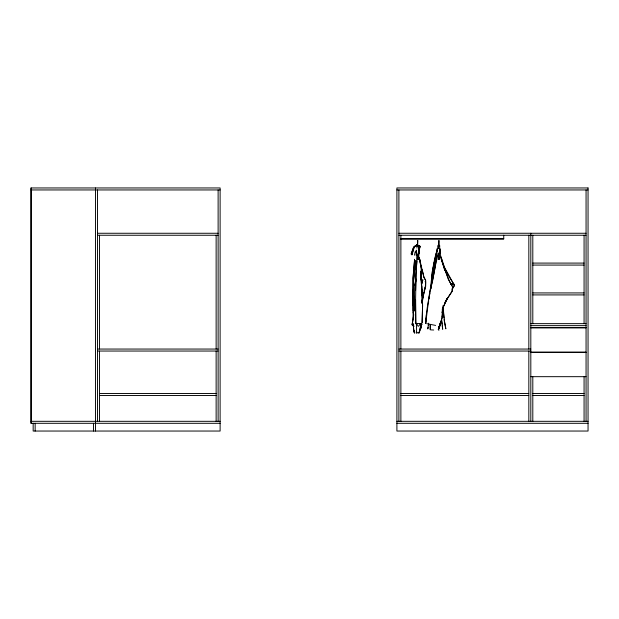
<?xml version="1.0" encoding="UTF-8"?>
<svg xmlns="http://www.w3.org/2000/svg" width="619" height="619" viewBox="0 0 619 619"><rect width="100%" height="100%" fill="white"/><g stroke="black" fill="none" stroke-linecap="round" stroke-linejoin="round"><path stroke-width="0.93" d="M425.694 286.465L425.609 280.322L423.814 276.979L419.334 257.86M413.995 310.947L414.01 296.3M415.612 299.975L416.038 323.621M420.719 279.904L420.765 271.13L422.607 305.121L422.127 322.445M442.33 308.943L442.283 312.711L443.227 306.923L447.328 298.296L445.912 300.664M436.743 250.672L436.774 248.962M415.589 290.172L415.914 274.132L416.943 260.924M422.181 269.706L424.023 277.552L425.609 280.322C426.282 288.114 422.576 295.286 422.119 302.993M417.175 255.972L416.1 271.919L415.496 304.974L415.542 321.957L415.898 323.892L416.866 323.737M421.856 295.201L421.841 285.97M439.939 252.668L440.039 249.31L440.535 254.494M421.856 295.58L421.346 268.53L419.388 258.084M431.288 286.349L431.753 279.981M430.128 325.021L430.267 329.904L430.329 324.441M436.565 260.46L436.797 255.245L436.271 260.854L432.348 282.055L432.457 281.49L429.826 290.768L425.686 323.257L426.476 314.932L426.383 315.883M440.318 252.939L439.877 249.209L440.326 253.279M420.618 276.608L420.711 271.393L422.576 306.351L422.096 322.205L421.709 323.869L421.284 323.799M431.048 288.477C431.923 275.525 433.71 261.999 437.455 249.767L437.633 248.188L437.347 250.324L437.455 249.767M416.339 251.91L416.386 251.113L416.13 255.221M436.689 258.75L436.542 261.35L436.372 255.562M436.79 257.017L436.882 255.283C434.252 278.148 426.7 300.114 425.686 323.257M414.668 269.11L415.148 262.502M414.691 270.016L415.233 262.479M414.598 260.034L413.105 278.039L413.19 303.712M431.304 285.885L432.263 271.648L436.681 251.771M414.575 259.268L412.997 278.07L413.19 305.647M440.078 323.087L439.699 326.871L438.213 329.463L439.521 327.118L438.461 329.022L439.575 326.747L439.861 323.884M421.941 303.349L423.063 293.104L421.965 302.567M431.915 278.186C434.29 268.956 434.468 258.742 437.501 249.906L437.633 248.97M422.073 302.714L423.164 293.197L422.042 302.66M435.258 261.45L435.443 259.818M428.449 303.271L428.658 301.453M417.864 332.836L419.349 332.805L419.775 329.455M422.266 302.621L423.21 295.983L425.547 286.342L424.139 290.582M435.118 261.721L435.505 259.067M415.635 260.777L413.523 280.43L412.741 310.514L413.724 314.8L412.053 324.774L414.08 326.244M415.72 260.777L413.608 280.577L413.306 297.174L413.562 288.377C411.658 300.648 415.156 312.858 412.053 324.774M428.975 298.722L429.269 296.896M429.555 295.077L429.841 293.251M428.093 327.258L427.814 328.96L428.588 323.18M428.363 325.548L428.642 323.838M419.349 332.805L419.906 329.54M442.051 316.758L442.732 312.835L442.407 308.804M414.653 285.599L415.55 280.655M414.467 255.229L415.14 251.879M430.383 290.543C431.605 277.366 432.843 263.996 436.735 251.26M421.5 284.098L422.731 279.865M421.632 284.191L422.901 279.819M438.538 258.131L438.538 258.572M416.409 279.169L414.745 285.552L413.918 311.102L413.902 296.192M416.935 254.85L416.989 254.742A1.462 1.161 0 0 1 418.436 254.742L418.483 254.85M438.151 254.85L438.206 253.024M444.581 303.001L446.369 300.122M452.249 288.872L454.191 285.761L454.129 284.353L449.595 277.529L443.885 266.735M452.11 289.321L454.338 285.769C451.336 279.463 447.568 272.987 444.04 266.712L444.666 267.857L440.519 255.361M446.81 299.403L452.009 291.294L452.551 286.806L448.295 279.293L445.525 271.308M416.935 255.585L418.483 255.585M438.151 255.585L439.691 255.585M416.935 246.37L417.191 246.292A2.669 1.741 0 0 1 418.227 246.292L418.483 246.37M438.151 246.37L438.399 246.292A2.669 1.741 0 0 1 439.444 246.292L439.691 246.37M417.492 257.968L417.492 258.734M439.142 258.734L439.142 257.968M417.384 244.482L414.08 246.857L411.906 254.958L414.428 246.439L417.539 244.551M438.623 330.244L439.157 329.888M417.16 244.822L413.252 247.971L411.148 254.115L413.778 246.973L417.129 244.923M416.989 253.024L417.191 259.438A2.414 0.905 0 0 0 418.227 259.438L418.483 259.384M421.369 324.341L422.081 324.542L420.402 323.567L418.684 326.19L418.026 326.174L417.252 324.549M415.929 323.551L416.44 323.404M450.988 284.253L452.489 283.974M451.081 284.314L454.145 284.446L452.396 283.695M416.773 323.435L420.727 323.629M31.174 189.948L220.116 189.948M396.903 189.948L588.05 189.948M97.469 233.262L218.12 233.262M398.891 233.262L586.061 233.262M97.469 235.251L218.12 235.251M398.891 235.251L586.061 235.251M400.408 238.841L503.742 238.841M400.408 238.949L503.742 238.949L503.742 235.251M532.804 263.09L584.073 263.09M532.804 265.079L584.073 265.079M532.804 292.926L584.073 292.926M532.804 294.915L584.073 294.915M530.816 323.644L586.061 323.644M530.816 325.633L586.061 325.633M530.816 327.621L586.061 327.621M530.816 327.838L586.061 327.838M97.469 349.054L218.12 349.054M398.891 349.054L530.816 349.054M97.469 351.043L218.12 351.043M398.891 351.043L530.816 351.043M530.816 352.149L586.061 352.149M530.816 352.373L586.061 352.373M530.816 376.677L586.061 376.677M99.458 393.475L216.132 393.475M400.88 393.475L528.827 393.475M532.804 393.475L584.073 393.475M99.458 395.464L216.132 395.464M400.88 395.464L528.827 395.464M532.804 395.464L584.073 395.464M31.174 421.315L220.116 421.315M396.903 421.315L588.05 421.315M220.116 423.303L30.95 423.303L30.95 187.959L220.116 187.959L220.116 431.041L33.163 431.041L33.163 423.303M396.903 423.303L588.05 423.303M419.133 332.302L418.034 332.271M431.033 329.888L433.695 330.012M417.755 332.875L418.459 332.929M438.151 253.109L438.399 259.438A2.414 0.905 0 0 0 439.444 259.438L439.645 253.024M435.652 325.424L426.731 323.66M451.243 283.757L452.59 284.028M451.468 283.827L454.145 284.446M419.945 246.563L418.893 245.844M419.272 245.55L420.038 246.633L419.14 249.89L420.146 246.656L419.55 245.519M445.107 270.627L441.138 258.788M439.691 254.85L439.645 254.742A1.462 1.161 0 0 0 438.198 254.742M442.105 261.365L444.589 268.22M440.542 256.428L444.62 269.977L444.442 269.242C447.522 274.906 448.698 281.56 452.713 286.821L452.21 291.278L447.104 298.931L447.514 298.273L443.366 306.947L442.438 312.255L442.6 308.804L442.778 315.125L439.529 326.391L438.724 326.391L439.529 326.391L442.105 317.957L442.245 312.239M425.176 281.366L425.578 282.728M441.161 257.543L442.198 261.21M419.249 257.868L420.417 262.301M419.295 258.092L421.291 268.739L421.709 283.37M442.276 312.03L442.639 313.872L442.299 311.28M444.241 320.619L445.842 328.844L444.117 319.187M414.266 330.592L414.691 333.184L414.32 330.469M416.278 331.892L416.486 333.355M441.711 319.791L442.678 329.277L442.252 325.865M420.549 324.387L421.036 328.078L420.611 324.503M441.726 321.594L442.043 324.155M420.626 325.254L420.966 328L420.626 324.542M420.618 325.122L420.966 328L420.564 324.449M442.933 305.778L444.535 321.524M442.925 307.38L443.955 317.787M440.016 251.182L440.179 252.985M439.877 249.79L440.047 252.413M416.192 250.997L416.293 252.823M416.425 252.862L416.324 250.13L416.339 252.962M440.039 249.31L440.124 252.165M439.823 249.743L439.923 253.016M418.754 251.631L418.792 253.303L418.754 249.736M418.769 248.846L418.877 254.169M418.815 249.14L418.885 253.674L418.815 249.016M413.33 312.224L413.438 318.847M413.26 312.138L413.33 318.63M416.517 323.698L416.587 331.993M418.754 249.859L418.815 257.311M418.877 247.414L418.908 252.212M439.954 248.706L439.97 252.01M418.97 247.345L418.986 253.581M586.061 189.948L586.061 421.315M584.073 235.251L584.073 323.644M584.073 376.886L584.073 421.315M532.804 235.251L532.804 323.644M532.804 376.886L532.804 421.315M530.816 233.262L530.816 421.315M528.827 235.251L528.827 349.054M528.827 351.043L528.827 421.315M439.645 245.194L439.691 249.178M439.088 240.567L438.84 245.101L438.755 240.567M438.206 245.194L438.206 248.42M438.206 255.508L438.206 259.415M438.151 245.263L438.151 248.467M418.429 245.194L418.483 248.072M418.429 253.024L418.429 259.415M417.879 240.567L417.57 245.101L417.546 240.567M416.989 245.194L416.935 248.072M400.88 235.251L400.88 349.054M400.88 351.043L400.88 421.315M398.891 189.948L398.891 421.315M218.12 189.948L218.12 421.315M216.132 235.251L216.132 349.054M216.132 351.043L216.132 421.315M99.458 235.251L99.458 349.054M99.458 351.043L99.458 421.315M97.469 189.948L97.469 421.315M95.481 187.959L95.481 431.041M93.492 423.303L93.492 431.041M35.151 423.303L35.151 431.041M31.174 187.959L31.174 423.303M422.011 289.444L421.849 294.234L422.011 289.444M421.067 323.985L419.427 332.032L421.067 323.985M588.05 187.959L396.903 187.959L396.903 431.041L588.05 431.041L588.05 187.959M413.972 332.14L413.136 323.822L413.972 332.14"/></g></svg>
